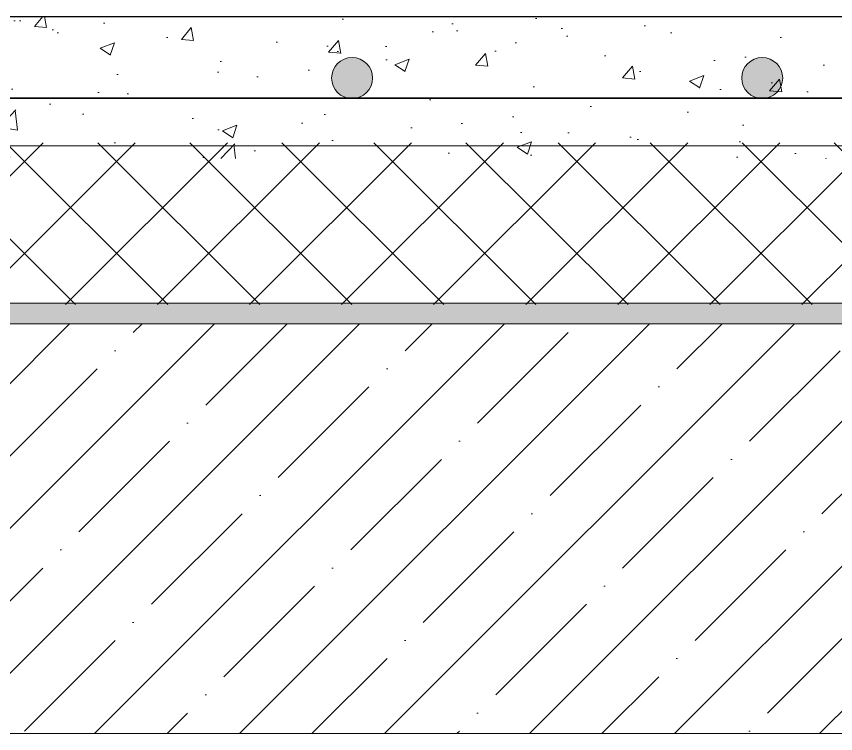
# Model space of a CAD drawing. Header units: millimetres. Extents: x -542032 to 558829, y -28615 to 266565.
# Drawn here: x -519147 to -517149, y 28846 to 30596 of the extents above; entities that cross this region are included whole.
import ezdxf

# ---------------------------------------------------------------- set-up
doc = ezdxf.new("R2010")
doc.units = ezdxf.units.MM
doc.layers.add('АР_Перегородки кирпич штрих', color=7, linetype='Continuous')
doc.layers.add('АР_Плита', color=220, linetype='Continuous')
doc.layers.add('АР_Тонкие', color=250, linetype='Continuous', lineweight=0)
doc.layers.add('АР_Штриховка', color=252, linetype='Continuous', lineweight=0)

# ---------------------------------------------------------------- blocks, each defined once
blk = doc.blocks.new('Арматура_D-10')
at = {"layer": 'АР_Перегородки кирпич штрих', "transparency": 33554687}
h = blk.add_hatch(color=256, dxfattribs=at)
h.set_gradient(color2=(0, 0, 0), tint=1, name='SPHERICAL')
h.paths.add_polyline_path([(-59078.57, 235102.41, 1), (-59088.57, 235102.41, 1)])
at = {"layer": 'АР_Тонкие'}
blk.add_circle((-59083.57, 235102.41), 5, dxfattribs=at)

msp = doc.modelspace()

# ---------------------------------------------------------------- hatches: boundary and pattern name
at = {"layer": 'АР_Перегородки кирпич штрих', "transparency": 33554559}
h = msp.add_hatch(dxfattribs=at)
h.set_pattern_fill('ANSI37', color=256, scale=50, style=0)
h.set_pattern_definition([(45, (76151.72, -1254271.52), (-112.253202, 112.253202), []), (135, (76151.72, -1254271.52), (-112.253202, -112.253202), [])])
h.paths.add_polyline_path([(-522506.5, 30287.8), (-522506.5, 29892.7), (-515681.1, 29892.7), (-515681.1, 30287.8)])
at = {"layer": 'АР_Перегородки кирпич штрих', "transparency": 33554687}
msp.add_hatch(color=256, dxfattribs=at).paths.add_polyline_path([(-522506.5, 29896.2), (-522506.5, 29846.2), (-515681.1, 29846.2), (-515681.1, 29896.2)])
at = {"layer": 'АР_Штриховка', "ltscale": 100, "true_color": 0x000000}
h = msp.add_hatch(dxfattribs=at)
h.set_pattern_fill('AR-CONC', color=18, scale=50, style=0)
h.set_pattern_definition([(50, (-5200836.66, 762462.58), (358.630091, -31.376067), [37.5, -412.5]), (355, (-5200836.66, 762462.6), (-69.375667, 376.096067), [30, -330]), (100.4514445, (-5200806.78, 762459.97), (289.254423, 344.719995), [31.870096, -350.571056]), (46.1842, (-5200836.66, 762562.6), (533.620665, -82.75964), [56.25, -618.75]), (96.635635, (-5200792.2, 762555.7), (467.33097, 487.0593), [47.80517, -525.85688]), (351.184164, (-5200836.66, 762562.6), (467.33097, 487.0593), [45, -495]), (21, (-5200786.66, 762537.58), (298.453526, -201.309445), [37.5, -412.5]), (326, (-5200786.66, 762537.6), (121.657666, 362.575023), [30, -330]), (71.451445, (-5200761.8, 762520.8), (420.111188, 161.265576), [31.870095, -350.571056]), (37.5, (-5200836.66, 762462.58), (6.0799277, 166.446927), [0, -326, 0, -335, 0, -331.25]), (7.5, (-5200836.66, 762462.58), (131.534769, 197.205856), [0, -191, 0, -318.5, 0, -126.25]), (327.5, (-5200948.16, 762462.58), (266.911218, -11.277436), [0, -125, 0, -390, 0, -517.5]), (317.5, (-5200998.16, 762462.58), (291.593085, 50.052491), [0, -162.5, 0, -259, 0, -367.5])])
h.paths.add_polyline_path([(-515681.1, 30596), (-522506.5, 30596), (-522506.5, 30249.5), (-515681.1, 30249.5)])
h = msp.add_hatch(dxfattribs=at)
h.set_pattern_fill('ANSI35', color=18, scale=1000, style=0)
h.set_pattern_definition([(45, (-5200836.66, 762342.87), (-176.776695, 176.776695), []), (45, (-5200659.9, 762342.87), (-176.776695, 176.776695), [312.5, -62.5, 0, -62.5])])
h.paths.add_polyline_path([(-515681.1, 29846.2), (-522506.5, 29846.2), (-522506.5, 28846.2), (-515681.1, 28846.2)])

# ---------------------------------------------------------------- linework, layer by layer
at = {"layer": 'АР_Плита', "color": 18, "lineweight": 5, "ltscale": 100, "true_color": 0x000000}
msp.add_lwpolyline([(-522506.5, 29846.2), (-515681.1, 29846.2), (-515681.1, 28846.2), (-522506.5, 28846.2)], close=True, dxfattribs=at)
at = {"layer": 'АР_Тонкие', "lineweight": 30}
msp.add_line((-522506.5, 30596), (-515681.1, 30596), dxfattribs=at)
at = {"layer": 'АР_Тонкие'}
for points in [[(-522506.5, 30338.7), (-522506.5, 30396.9), (-515681.1, 30396.9)], [(-515681.1, 30395.6), (-522506.5, 30395.6)], [(-522506.5, 30280.3), (-515681.1, 30280.3)], [(-522506.5, 29896.2), (-522506.5, 29896.2), (-515681.1, 29896.2)]]:
    msp.add_lwpolyline(points, dxfattribs=at)

# ---------------------------------------------------------------- block references
at = {"layer": 'АР_Тонкие', "xscale": 10, "yscale": 10, "zscale": 10}
for p in [(72507.8, -2320578.5), (73507.8, -2320578.5)]:
    msp.add_blockref('Арматура_D-10', p, dxfattribs=at)

doc.saveas('drawing.dxf')
